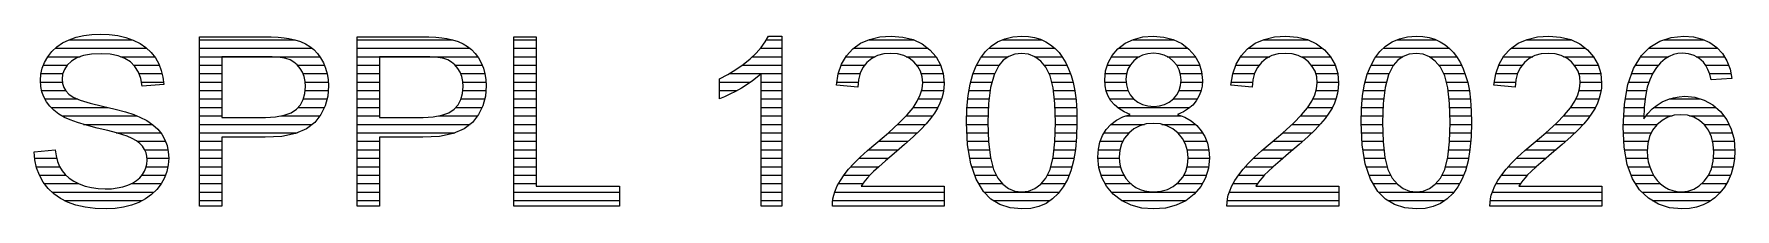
# Model space of a CAD drawing. Header units: metres. Extents: x 0.3 to 40.4, y -0.1 to 4.1.
import ezdxf

# ---------------------------------------------------------------- set-up
doc = ezdxf.new("R2010")
doc.units = ezdxf.units.M

msp = doc.modelspace()

# ---------------------------------------------------------------- linework, layer by layer
for p, q in [((1.247, 3.991), (1.426, 4.034)), ((1.426, 4.034), (1.614, 4.06)), ((1.614, 4.06), (1.812, 4.068)), ((1.812, 4.068), (2.028, 4.059)), ((2.028, 4.059), (2.23, 4.032)), ((2.23, 4.032), (2.42, 3.988)), ((0.576, 3.532), (0.672, 3.656)), ((0.672, 3.656), (0.787, 3.764)), ((0.753, 3.732), (2.914, 3.732)), ((0.787, 3.764), (0.923, 3.856)), ((0.923, 3.856), (1.078, 3.932)), ((1.078, 3.932), (1.247, 3.991)), ((1.078, 3.932), (2.577, 3.932)), ((2.42, 3.988), (2.596, 3.925)), ((2.596, 3.925), (2.756, 3.845)), ((2.756, 3.845), (2.897, 3.748)), ((2.897, 3.748), (3.017, 3.634)), ((3.017, 3.634), (3.119, 3.503)), ((4.158, 0), (4.158, 4)), ((4.158, 4), (5.667, 4)), ((4.158, 3.932), (6.417, 3.932)), ((4.158, 3.732), (6.823, 3.732)), ((5.667, 4), (5.855, 3.998)), ((5.855, 3.998), (6.018, 3.99)), ((6.018, 3.99), (6.159, 3.979)), ((6.159, 3.979), (6.276, 3.962)), ((6.276, 3.962), (6.417, 3.932)), ((6.417, 3.932), (6.546, 3.891)), ((6.546, 3.891), (6.664, 3.838)), ((6.664, 3.838), (6.769, 3.775)), ((6.769, 3.775), (6.864, 3.699)), ((6.864, 3.699), (6.949, 3.609)), ((7.885, 0), (7.885, 4)), ((7.885, 4), (9.394, 4)), ((7.885, 3.932), (10.144, 3.932)), ((7.885, 3.732), (10.55, 3.732)), ((9.394, 4), (9.582, 3.998)), ((9.582, 3.998), (9.746, 3.99)), ((9.746, 3.99), (9.886, 3.979)), ((9.886, 3.979), (10.003, 3.962)), ((10.003, 3.962), (10.144, 3.932)), ((10.144, 3.932), (10.274, 3.891)), ((10.274, 3.891), (10.391, 3.838)), ((10.391, 3.838), (10.497, 3.775)), ((10.497, 3.775), (10.591, 3.699)), ((10.591, 3.699), (10.676, 3.609)), ((11.591, 0), (11.591, 4)), ((11.591, 4), (12.12, 4)), ((11.591, 3.932), (12.12, 3.932)), ((11.591, 3.732), (12.12, 3.732)), ((12.12, 4), (12.12, 0.472)), ((17.171, 3.482), (17.313, 3.618)), ((17.313, 3.618), (17.434, 3.753)), ((17.415, 3.732), (17.924, 3.732)), ((17.434, 3.753), (17.532, 3.886)), ((17.532, 3.886), (17.607, 4.016)), ((17.558, 3.932), (17.924, 3.932)), ((17.607, 4.016), (17.924, 4.016)), ((17.924, 4.016), (17.924, 0)), ((19.45, 3.556), (19.602, 3.72)), ((19.602, 3.72), (19.785, 3.85)), ((19.618, 3.732), (21.376, 3.732)), ((19.785, 3.85), (19.998, 3.942)), ((19.974, 3.932), (21.036, 3.932)), ((19.998, 3.942), (20.24, 3.998)), ((20.24, 3.998), (20.51, 4.016)), ((20.51, 4.016), (20.783, 3.996)), ((20.783, 3.996), (21.026, 3.937)), ((21.026, 3.937), (21.239, 3.837)), ((21.239, 3.837), (21.422, 3.697)), ((21.422, 3.697), (21.568, 3.528)), ((22.617, 3.498), (22.734, 3.652)), ((22.734, 3.652), (22.869, 3.782)), ((22.817, 3.732), (24.376, 3.732)), ((22.869, 3.782), (23.022, 3.884)), ((23.022, 3.884), (23.194, 3.958)), ((23.133, 3.932), (24.058, 3.932)), ((23.194, 3.958), (23.384, 4.002)), ((23.384, 4.002), (23.593, 4.016)), ((23.593, 4.016), (23.749, 4.008)), ((23.749, 4.008), (23.896, 3.984)), ((23.896, 3.984), (24.032, 3.943)), ((24.032, 3.943), (24.158, 3.887)), ((24.158, 3.887), (24.274, 3.815)), ((24.274, 3.815), (24.38, 3.729)), ((24.38, 3.729), (24.475, 3.628)), ((24.475, 3.628), (24.559, 3.513)), ((25.729, 3.562), (25.866, 3.719)), ((25.866, 3.719), (26.036, 3.849)), ((25.883, 3.732), (27.519, 3.732)), ((26.036, 3.849), (26.232, 3.942)), ((26.21, 3.932), (27.192, 3.932)), ((26.232, 3.942), (26.454, 3.998)), ((26.454, 3.998), (26.701, 4.016)), ((26.701, 4.016), (26.95, 3.997)), ((26.95, 3.997), (27.174, 3.94)), ((27.174, 3.94), (27.372, 3.845)), ((27.372, 3.845), (27.544, 3.712)), ((27.544, 3.712), (27.684, 3.552)), ((28.774, 3.556), (28.925, 3.72)), ((28.925, 3.72), (29.109, 3.85)), ((28.941, 3.732), (30.7, 3.732)), ((29.109, 3.85), (29.321, 3.942)), ((29.297, 3.932), (30.359, 3.932)), ((29.321, 3.942), (29.563, 3.998)), ((29.563, 3.998), (29.834, 4.016)), ((29.834, 4.016), (30.106, 3.996)), ((30.106, 3.996), (30.349, 3.937)), ((30.349, 3.937), (30.562, 3.837)), ((30.562, 3.837), (30.745, 3.697)), ((30.745, 3.697), (30.892, 3.528)), ((31.94, 3.498), (32.057, 3.652)), ((32.057, 3.652), (32.192, 3.782)), ((32.14, 3.732), (33.699, 3.732)), ((32.192, 3.782), (32.346, 3.884)), ((32.346, 3.884), (32.517, 3.958)), ((32.457, 3.932), (33.381, 3.932)), ((32.517, 3.958), (32.708, 4.002)), ((32.708, 4.002), (32.917, 4.016)), ((32.917, 4.016), (33.073, 4.008)), ((33.073, 4.008), (33.219, 3.984)), ((33.219, 3.984), (33.355, 3.943)), ((33.355, 3.943), (33.482, 3.887)), ((33.482, 3.887), (33.598, 3.815)), ((33.598, 3.815), (33.703, 3.729)), ((33.703, 3.729), (33.798, 3.628)), ((33.798, 3.628), (33.883, 3.513)), ((34.989, 3.556), (35.141, 3.72)), ((35.141, 3.72), (35.324, 3.85)), ((35.157, 3.732), (36.915, 3.732)), ((35.324, 3.85), (35.537, 3.942)), ((35.513, 3.932), (36.575, 3.932)), ((35.537, 3.942), (35.778, 3.998)), ((35.778, 3.998), (36.049, 4.016)), ((36.049, 4.016), (36.322, 3.996)), ((36.322, 3.996), (36.565, 3.937)), ((36.565, 3.937), (36.778, 3.837)), ((36.778, 3.837), (36.96, 3.697)), ((36.96, 3.697), (37.107, 3.528)), ((38.235, 3.558), (38.438, 3.759)), ((38.411, 3.732), (40.034, 3.732)), ((38.438, 3.759), (38.673, 3.902)), ((38.673, 3.902), (38.941, 3.988)), ((38.767, 3.932), (39.712, 3.932)), ((38.941, 3.988), (39.241, 4.016)), ((39.241, 4.016), (39.467, 4)), ((39.467, 4), (39.671, 3.95)), ((39.671, 3.95), (39.854, 3.867)), ((39.854, 3.867), (40.015, 3.752)), ((40.015, 3.752), (40.151, 3.607)), ((0.415, 3.115), (0.447, 3.259)), ((0.447, 3.259), (0.501, 3.398)), ((0.475, 3.332), (1.037, 3.332)), ((0.501, 3.398), (0.576, 3.532)), ((0.576, 3.532), (1.344, 3.532)), ((0.969, 3.232), (0.928, 3.121)), ((1.038, 3.333), (0.969, 3.232)), ((1.134, 3.426), (1.038, 3.333)), ((1.26, 3.503), (1.134, 3.426)), ((1.418, 3.558), (1.26, 3.503)), ((1.61, 3.591), (1.418, 3.558)), ((1.834, 3.602), (1.61, 3.591)), ((2.05, 3.59), (1.834, 3.602)), ((2.238, 3.553), (2.05, 3.59)), ((2.399, 3.493), (2.238, 3.553)), ((2.295, 3.532), (3.097, 3.532)), ((2.531, 3.408), (2.399, 3.493)), ((2.637, 3.299), (2.531, 3.408)), ((2.605, 3.332), (3.21, 3.332)), ((2.718, 3.168), (2.637, 3.299)), ((3.119, 3.503), (3.2, 3.36)), ((3.2, 3.36), (3.259, 3.207)), ((4.158, 3.532), (7.006, 3.532)), ((4.158, 3.332), (4.688, 3.332)), ((5.711, 3.528), (4.688, 3.528)), ((4.688, 3.528), (4.688, 2.098)), ((5.877, 3.526), (5.711, 3.528)), ((6.014, 3.519), (5.877, 3.526)), ((6.124, 3.508), (6.014, 3.519)), ((6.205, 3.492), (6.124, 3.508)), ((6.303, 3.456), (6.205, 3.492)), ((6.392, 3.405), (6.303, 3.456)), ((6.47, 3.338), (6.392, 3.405)), ((6.539, 3.256), (6.47, 3.338)), ((6.476, 3.332), (7.114, 3.332)), ((6.594, 3.163), (6.539, 3.256)), ((6.949, 3.609), (7.024, 3.506)), ((7.024, 3.506), (7.09, 3.389)), ((7.09, 3.389), (7.143, 3.262)), ((7.143, 3.262), (7.181, 3.128)), ((7.885, 3.532), (10.733, 3.532)), ((7.885, 3.332), (8.415, 3.332)), ((9.438, 3.528), (8.415, 3.528)), ((8.415, 3.528), (8.415, 2.098)), ((9.604, 3.526), (9.438, 3.528)), ((9.741, 3.519), (9.604, 3.526)), ((9.851, 3.508), (9.741, 3.519)), ((9.932, 3.492), (9.851, 3.508)), ((10.03, 3.456), (9.932, 3.492)), ((10.119, 3.405), (10.03, 3.456)), ((10.198, 3.338), (10.119, 3.405)), ((10.266, 3.256), (10.198, 3.338)), ((10.203, 3.332), (10.841, 3.332)), ((10.322, 3.163), (10.266, 3.256)), ((10.676, 3.609), (10.752, 3.506)), ((10.752, 3.506), (10.817, 3.389)), ((10.817, 3.389), (10.87, 3.262)), ((10.87, 3.262), (10.908, 3.128)), ((11.591, 3.532), (12.12, 3.532)), ((11.591, 3.332), (12.12, 3.332)), ((16.65, 3.114), (16.836, 3.226)), ((16.836, 3.226), (17.01, 3.349)), ((16.986, 3.332), (17.924, 3.332)), ((17.01, 3.349), (17.171, 3.482)), ((17.223, 3.532), (17.924, 3.532)), ((19.255, 3.125), (19.335, 3.357)), ((19.326, 3.332), (19.88, 3.332)), ((19.335, 3.357), (19.45, 3.556)), ((19.437, 3.532), (20.13, 3.532)), ((19.839, 3.28), (19.771, 3.143)), ((19.932, 3.397), (19.839, 3.28)), ((20.047, 3.49), (19.932, 3.397)), ((20.18, 3.557), (20.047, 3.49)), ((20.331, 3.597), (20.18, 3.557)), ((20.499, 3.61), (20.331, 3.597)), ((20.659, 3.597), (20.499, 3.61)), ((20.803, 3.56), (20.659, 3.597)), ((20.931, 3.497), (20.803, 3.56)), ((20.86, 3.532), (21.565, 3.532)), ((21.044, 3.409), (20.931, 3.497)), ((21.135, 3.303), (21.044, 3.409)), ((21.11, 3.332), (21.676, 3.332)), ((21.2, 3.186), (21.135, 3.303)), ((21.568, 3.528), (21.673, 3.34)), ((21.673, 3.34), (21.736, 3.132)), ((22.435, 3.115), (22.517, 3.318)), ((22.517, 3.318), (22.617, 3.498)), ((22.524, 3.332), (23.055, 3.332)), ((22.643, 3.532), (23.275, 3.532)), ((23.048, 3.323), (22.937, 3.102)), ((23.157, 3.449), (23.048, 3.323)), ((23.284, 3.538), (23.157, 3.449)), ((23.427, 3.592), (23.284, 3.538)), ((23.588, 3.61), (23.427, 3.592)), ((23.753, 3.59), (23.588, 3.61)), ((23.903, 3.529), (23.753, 3.59)), ((23.896, 3.532), (24.546, 3.532)), ((24.04, 3.427), (23.903, 3.529)), ((24.162, 3.285), (24.04, 3.427)), ((24.122, 3.332), (24.659, 3.332)), ((24.263, 3.081), (24.162, 3.285)), ((24.559, 3.513), (24.634, 3.384)), ((24.634, 3.384), (24.701, 3.242)), ((24.701, 3.242), (24.758, 3.087)), ((25.572, 3.195), (25.631, 3.387)), ((25.614, 3.332), (26.155, 3.332)), ((25.631, 3.387), (25.729, 3.562)), ((25.712, 3.532), (26.379, 3.532)), ((26.101, 3.235), (26.066, 3.122)), ((26.159, 3.338), (26.101, 3.235)), ((26.24, 3.432), (26.159, 3.338)), ((26.339, 3.511), (26.24, 3.432)), ((26.45, 3.568), (26.339, 3.511)), ((26.572, 3.601), (26.45, 3.568)), ((26.707, 3.613), (26.572, 3.601)), ((26.84, 3.601), (26.707, 3.613)), ((26.962, 3.567), (26.84, 3.601)), ((27.073, 3.509), (26.962, 3.567)), ((27.029, 3.532), (27.695, 3.532)), ((27.172, 3.428), (27.073, 3.509)), ((27.254, 3.331), (27.172, 3.428)), ((27.253, 3.332), (27.797, 3.332)), ((27.312, 3.223), (27.254, 3.331)), ((27.347, 3.104), (27.312, 3.223)), ((27.684, 3.552), (27.784, 3.375)), ((27.784, 3.375), (27.844, 3.181)), ((28.579, 3.125), (28.658, 3.357)), ((28.65, 3.332), (29.203, 3.332)), ((28.658, 3.357), (28.774, 3.556)), ((28.76, 3.532), (29.454, 3.532)), ((29.162, 3.28), (29.095, 3.143)), ((29.255, 3.397), (29.162, 3.28)), ((29.37, 3.49), (29.255, 3.397)), ((29.503, 3.557), (29.37, 3.49)), ((29.654, 3.597), (29.503, 3.557)), ((29.823, 3.61), (29.654, 3.597)), ((29.983, 3.597), (29.823, 3.61)), ((30.127, 3.56), (29.983, 3.597)), ((30.255, 3.497), (30.127, 3.56)), ((30.184, 3.532), (30.888, 3.532)), ((30.367, 3.409), (30.255, 3.497)), ((30.458, 3.303), (30.367, 3.409)), ((30.434, 3.332), (30.999, 3.332)), ((30.524, 3.186), (30.458, 3.303)), ((30.892, 3.528), (30.997, 3.34)), ((30.997, 3.34), (31.06, 3.132)), ((31.759, 3.115), (31.84, 3.318)), ((31.84, 3.318), (31.94, 3.498)), ((31.848, 3.332), (32.378, 3.332)), ((31.966, 3.532), (32.598, 3.532)), ((32.371, 3.323), (32.26, 3.102)), ((32.481, 3.449), (32.371, 3.323)), ((32.607, 3.538), (32.481, 3.449)), ((32.751, 3.592), (32.607, 3.538)), ((32.911, 3.61), (32.751, 3.592)), ((33.076, 3.59), (32.911, 3.61)), ((33.227, 3.529), (33.076, 3.59)), ((33.219, 3.532), (33.869, 3.532)), ((33.363, 3.427), (33.227, 3.529)), ((33.486, 3.285), (33.363, 3.427)), ((33.445, 3.332), (33.982, 3.332)), ((33.587, 3.081), (33.486, 3.285)), ((33.883, 3.513), (33.958, 3.384)), ((33.958, 3.384), (34.024, 3.242)), ((34.024, 3.242), (34.082, 3.087)), ((34.794, 3.125), (34.874, 3.357)), ((34.865, 3.332), (35.419, 3.332)), ((34.874, 3.357), (34.989, 3.556)), ((34.975, 3.532), (35.669, 3.532)), ((35.377, 3.28), (35.31, 3.143)), ((35.471, 3.397), (35.377, 3.28)), ((35.586, 3.49), (35.471, 3.397)), ((35.719, 3.557), (35.586, 3.49)), ((35.87, 3.597), (35.719, 3.557)), ((36.038, 3.61), (35.87, 3.597)), ((36.198, 3.597), (36.038, 3.61)), ((36.342, 3.56), (36.198, 3.597)), ((36.47, 3.497), (36.342, 3.56)), ((36.399, 3.532), (37.104, 3.532)), ((36.583, 3.409), (36.47, 3.497)), ((36.674, 3.303), (36.583, 3.409)), ((36.649, 3.332), (37.215, 3.332)), ((36.739, 3.186), (36.674, 3.303)), ((37.107, 3.528), (37.212, 3.34)), ((37.212, 3.34), (37.275, 3.132)), ((37.913, 2.873), (38.047, 3.255)), ((38.047, 3.255), (38.235, 3.558)), ((38.095, 3.332), (38.642, 3.332)), ((38.218, 3.532), (38.88, 3.532)), ((38.592, 3.274), (38.507, 3.14)), ((38.69, 3.387), (38.592, 3.274)), ((38.799, 3.482), (38.69, 3.387)), ((38.892, 3.539), (38.799, 3.482)), ((38.991, 3.58), (38.892, 3.539)), ((39.098, 3.604), (38.991, 3.58)), ((39.211, 3.613), (39.098, 3.604)), ((39.352, 3.599), (39.211, 3.613)), ((39.48, 3.56), (39.352, 3.599)), ((39.597, 3.494), (39.48, 3.56)), ((39.531, 3.532), (40.197, 3.532)), ((39.703, 3.402), (39.597, 3.494)), ((39.759, 3.327), (39.703, 3.402)), ((39.756, 3.332), (40.297, 3.332)), ((39.809, 3.232), (39.759, 3.327)), ((39.852, 3.117), (39.809, 3.232)), ((40.151, 3.607), (40.256, 3.437)), ((40.256, 3.437), (40.331, 3.241)), ((40.331, 3.241), (40.377, 3.02)), ((0.404, 2.966), (0.415, 3.115)), ((0.413, 2.831), (0.404, 2.966)), ((0.406, 2.932), (0.921, 2.932)), ((0.439, 2.704), (0.413, 2.831)), ((0.418, 3.132), (0.932, 3.132)), ((0.928, 3.121), (0.914, 3.001)), ((0.914, 3.001), (0.924, 2.898)), ((0.924, 2.898), (0.953, 2.805)), ((2.775, 3.013), (2.718, 3.168)), ((2.731, 3.132), (3.277, 3.132)), ((2.808, 2.835), (2.775, 3.013)), ((2.79, 2.932), (3.309, 2.932)), ((3.315, 2.873), (2.808, 2.835)), ((3.259, 3.207), (3.298, 3.045)), ((3.298, 3.045), (3.315, 2.873)), ((4.158, 3.132), (4.688, 3.132)), ((4.158, 2.932), (4.688, 2.932)), ((6.634, 3.06), (6.594, 3.163)), ((6.606, 3.132), (7.18, 3.132)), ((6.658, 2.948), (6.634, 3.06)), ((6.652, 2.663), (6.666, 2.827)), ((6.666, 2.827), (6.658, 2.948)), ((6.659, 2.932), (7.207, 2.932)), ((7.181, 3.128), (7.204, 2.989)), ((7.211, 2.843), (7.191, 2.598)), ((7.204, 2.989), (7.211, 2.843)), ((7.885, 3.132), (8.415, 3.132)), ((7.885, 2.932), (8.415, 2.932)), ((10.361, 3.06), (10.322, 3.163)), ((10.333, 3.132), (10.907, 3.132)), ((10.385, 2.948), (10.361, 3.06)), ((10.379, 2.663), (10.393, 2.827)), ((10.393, 2.827), (10.385, 2.948)), ((10.386, 2.932), (10.934, 2.932)), ((10.908, 3.128), (10.931, 2.989)), ((10.939, 2.843), (10.918, 2.598)), ((10.931, 2.989), (10.939, 2.843)), ((11.591, 3.132), (12.12, 3.132)), ((11.591, 2.932), (12.12, 2.932)), ((16.45, 3.012), (16.65, 3.114)), ((16.45, 2.538), (16.45, 3.012)), ((16.45, 2.932), (17.186, 2.932)), ((16.679, 3.132), (17.924, 3.132)), ((17.104, 2.876), (16.967, 2.791)), ((17.227, 2.96), (17.104, 2.876)), ((17.337, 3.045), (17.227, 2.96)), ((17.432, 3.13), (17.337, 3.045)), ((17.432, 0), (17.432, 3.13)), ((17.432, 2.932), (17.924, 2.932)), ((19.211, 2.859), (19.255, 3.125)), ((19.716, 2.808), (19.211, 2.859)), ((19.223, 2.932), (19.726, 2.932)), ((19.258, 3.132), (19.769, 3.132)), ((19.731, 2.986), (19.716, 2.808)), ((19.771, 3.143), (19.731, 2.986)), ((21.239, 3.057), (21.2, 3.186)), ((21.217, 3.132), (21.736, 3.132)), ((21.238, 2.775), (21.252, 2.917)), ((21.252, 2.917), (21.239, 3.057)), ((21.251, 2.932), (21.755, 2.932)), ((21.736, 3.132), (21.757, 2.906)), ((21.757, 2.906), (21.751, 2.786)), ((22.326, 2.613), (22.371, 2.881)), ((22.371, 2.881), (22.435, 3.115)), ((22.385, 2.932), (22.892, 2.932)), ((22.442, 3.132), (22.952, 3.132)), ((22.937, 3.102), (22.857, 2.803)), ((24.238, 3.132), (24.742, 3.132)), ((24.335, 2.795), (24.263, 3.081)), ((24.301, 2.932), (24.804, 2.932)), ((24.758, 3.087), (24.808, 2.918)), ((24.808, 2.918), (24.847, 2.728)), ((25.553, 2.985), (25.572, 3.195)), ((25.562, 2.845), (25.553, 2.985)), ((25.556, 2.932), (26.06, 2.932)), ((25.589, 2.716), (25.562, 2.845)), ((25.566, 3.132), (26.069, 3.132)), ((26.066, 3.122), (26.055, 3.001)), ((26.055, 3.001), (26.066, 2.866)), ((26.066, 2.866), (26.1, 2.744)), ((27.313, 2.735), (27.347, 2.85)), ((27.339, 3.132), (27.848, 3.132)), ((27.359, 2.974), (27.347, 3.104)), ((27.347, 2.85), (27.359, 2.974)), ((27.355, 2.932), (27.861, 2.932)), ((27.854, 2.837), (27.827, 2.711)), ((27.844, 3.181), (27.864, 2.971)), ((27.864, 2.971), (27.854, 2.837)), ((28.535, 2.859), (28.579, 3.125)), ((29.04, 2.808), (28.535, 2.859)), ((28.547, 2.932), (29.05, 2.932)), ((28.581, 3.132), (29.092, 3.132)), ((29.054, 2.986), (29.04, 2.808)), ((29.095, 3.143), (29.054, 2.986)), ((30.563, 3.057), (30.524, 3.186)), ((30.54, 3.132), (31.06, 3.132)), ((30.561, 2.775), (30.576, 2.917)), ((30.576, 2.917), (30.563, 3.057)), ((30.574, 2.932), (31.078, 2.932)), ((31.06, 3.132), (31.08, 2.906)), ((31.08, 2.906), (31.074, 2.786)), ((31.649, 2.613), (31.695, 2.881)), ((31.695, 2.881), (31.759, 3.115)), ((31.709, 2.932), (32.215, 2.932)), ((31.765, 3.132), (32.275, 3.132)), ((32.26, 3.102), (32.181, 2.803)), ((33.562, 3.132), (34.065, 3.132)), ((33.659, 2.795), (33.587, 3.081)), ((33.624, 2.932), (34.127, 2.932)), ((34.082, 3.087), (34.131, 2.918)), ((34.131, 2.918), (34.17, 2.728)), ((34.75, 2.859), (34.794, 3.125)), ((35.255, 2.808), (34.75, 2.859)), ((34.762, 2.932), (35.265, 2.932)), ((34.796, 3.132), (35.307, 3.132)), ((35.27, 2.986), (35.255, 2.808)), ((35.31, 3.143), (35.27, 2.986)), ((36.778, 3.057), (36.739, 3.186)), ((36.756, 3.132), (37.275, 3.132)), ((36.777, 2.775), (36.791, 2.917)), ((36.791, 2.917), (36.778, 3.057)), ((36.79, 2.932), (37.294, 2.932)), ((37.275, 3.132), (37.296, 2.906)), ((37.296, 2.906), (37.29, 2.786)), ((37.833, 2.412), (37.913, 2.873)), ((37.934, 2.932), (38.416, 2.932)), ((38.004, 3.132), (38.503, 3.132)), ((38.434, 2.988), (38.375, 2.808)), ((38.507, 3.14), (38.434, 2.988)), ((39.846, 3.132), (40.354, 3.132)), ((39.888, 2.982), (39.852, 3.117)), ((40.377, 3.02), (39.888, 2.982)), ((0.433, 2.732), (0.995, 2.732)), ((0.483, 2.582), (0.439, 2.704)), ((0.544, 2.468), (0.483, 2.582)), ((0.51, 2.532), (1.284, 2.532)), ((0.624, 2.361), (0.544, 2.468)), ((0.953, 2.805), (1.002, 2.721)), ((1.002, 2.721), (1.07, 2.647)), ((1.07, 2.647), (1.177, 2.577)), ((1.177, 2.577), (1.345, 2.506)), ((1.345, 2.506), (1.576, 2.434)), ((1.576, 2.434), (1.868, 2.362)), ((4.158, 2.732), (4.688, 2.732)), ((4.158, 2.532), (4.688, 2.532)), ((6.545, 2.394), (6.612, 2.519)), ((6.612, 2.519), (6.652, 2.663)), ((6.615, 2.532), (7.173, 2.532)), ((6.658, 2.732), (7.202, 2.732)), ((7.191, 2.598), (7.13, 2.372)), ((7.885, 2.732), (8.415, 2.732)), ((7.885, 2.532), (8.415, 2.532)), ((10.272, 2.394), (10.339, 2.519)), ((10.339, 2.519), (10.379, 2.663)), ((10.343, 2.532), (10.901, 2.532)), ((10.385, 2.732), (10.929, 2.732)), ((10.918, 2.598), (10.857, 2.372)), ((11.591, 2.732), (12.12, 2.732)), ((11.591, 2.532), (12.12, 2.532)), ((16.45, 2.732), (16.862, 2.732)), ((16.568, 2.585), (16.45, 2.538)), ((16.694, 2.643), (16.568, 2.585)), ((16.827, 2.712), (16.694, 2.643)), ((16.967, 2.791), (16.827, 2.712)), ((17.432, 2.732), (17.924, 2.732)), ((17.432, 2.532), (17.924, 2.532)), ((21.023, 2.326), (21.123, 2.48)), ((21.123, 2.48), (21.195, 2.63)), ((21.148, 2.532), (21.695, 2.532)), ((21.195, 2.63), (21.238, 2.775)), ((21.225, 2.732), (21.743, 2.732)), ((21.659, 2.434), (21.602, 2.316)), ((21.702, 2.55), (21.659, 2.434)), ((21.733, 2.668), (21.702, 2.55)), ((21.751, 2.786), (21.733, 2.668)), ((22.298, 2.31), (22.326, 2.613)), ((22.318, 2.532), (22.823, 2.532)), ((22.346, 2.732), (22.848, 2.732)), ((22.81, 2.427), (22.794, 1.973)), ((22.857, 2.803), (22.81, 2.427)), ((24.378, 2.425), (24.335, 2.795)), ((24.343, 2.732), (24.846, 2.732)), ((24.366, 2.532), (24.872, 2.532)), ((24.393, 1.973), (24.378, 2.425)), ((24.847, 2.728), (24.875, 2.506)), ((24.875, 2.506), (24.892, 2.255)), ((25.586, 2.732), (26.106, 2.732)), ((25.635, 2.597), (25.589, 2.716)), ((25.7, 2.488), (25.635, 2.597)), ((25.674, 2.532), (26.245, 2.532)), ((25.783, 2.391), (25.7, 2.488)), ((26.1, 2.744), (26.157, 2.634)), ((26.157, 2.634), (26.237, 2.538)), ((26.237, 2.538), (26.336, 2.459)), ((26.336, 2.459), (26.447, 2.402)), ((26.97, 2.402), (27.08, 2.458)), ((27.08, 2.458), (27.177, 2.536)), ((27.172, 2.532), (27.744, 2.532)), ((27.177, 2.536), (27.257, 2.631)), ((27.257, 2.631), (27.313, 2.735)), ((27.312, 2.732), (27.832, 2.732)), ((27.718, 2.487), (27.635, 2.39)), ((27.781, 2.595), (27.718, 2.487)), ((27.827, 2.711), (27.781, 2.595)), ((30.347, 2.326), (30.447, 2.48)), ((30.447, 2.48), (30.518, 2.63)), ((30.471, 2.532), (31.018, 2.532)), ((30.518, 2.63), (30.561, 2.775)), ((30.548, 2.732), (31.066, 2.732)), ((30.982, 2.434), (30.925, 2.316)), ((31.025, 2.55), (30.982, 2.434)), ((31.056, 2.668), (31.025, 2.55)), ((31.074, 2.786), (31.056, 2.668)), ((31.622, 2.31), (31.649, 2.613)), ((31.642, 2.532), (32.146, 2.532)), ((31.669, 2.732), (32.172, 2.732)), ((32.133, 2.427), (32.117, 1.973)), ((32.181, 2.803), (32.133, 2.427)), ((33.702, 2.425), (33.659, 2.795)), ((33.666, 2.732), (34.169, 2.732)), ((33.689, 2.532), (34.195, 2.532)), ((33.716, 1.973), (33.702, 2.425)), ((34.17, 2.728), (34.198, 2.506)), ((34.198, 2.506), (34.215, 2.255)), ((36.562, 2.326), (36.662, 2.48)), ((36.662, 2.48), (36.734, 2.63)), ((36.687, 2.532), (37.234, 2.532)), ((36.734, 2.63), (36.777, 2.775)), ((36.764, 2.732), (37.281, 2.732)), ((37.198, 2.434), (37.141, 2.316)), ((37.241, 2.55), (37.198, 2.434)), ((37.271, 2.668), (37.241, 2.55)), ((37.29, 2.786), (37.271, 2.668)), ((37.806, 1.872), (37.833, 2.412)), ((37.854, 2.532), (38.325, 2.532)), ((37.889, 2.732), (38.36, 2.732)), ((38.332, 2.594), (38.305, 2.346)), ((38.375, 2.808), (38.332, 2.594)), ((38.605, 2.39), (38.729, 2.464)), ((38.729, 2.464), (38.858, 2.521)), ((38.858, 2.521), (38.991, 2.562)), ((38.893, 2.532), (39.633, 2.532)), ((38.991, 2.562), (39.127, 2.587)), ((39.127, 2.587), (39.266, 2.595)), ((39.266, 2.595), (39.502, 2.572)), ((39.502, 2.572), (39.721, 2.504)), ((39.721, 2.504), (39.921, 2.391)), ((0.721, 2.264), (0.624, 2.361)), ((0.653, 2.332), (1.993, 2.332)), ((0.837, 2.175), (0.721, 2.264)), ((0.971, 2.095), (0.837, 2.175)), ((0.91, 2.132), (2.688, 2.132)), ((1.102, 2.036), (0.971, 2.095)), ((1.275, 1.974), (1.102, 2.036)), ((1.868, 2.362), (2.165, 2.291)), ((2.165, 2.291), (2.412, 2.225)), ((2.412, 2.225), (2.608, 2.163)), ((2.608, 2.163), (2.753, 2.106)), ((2.753, 2.106), (2.916, 2.021)), ((2.916, 2.021), (3.057, 1.924)), ((4.158, 2.332), (4.688, 2.332)), ((4.158, 2.132), (4.688, 2.132)), ((4.688, 2.098), (5.722, 2.098)), ((5.722, 2.098), (5.96, 2.11)), ((5.96, 2.11), (6.16, 2.146)), ((6.081, 2.132), (7.003, 2.132)), ((6.16, 2.146), (6.324, 2.206)), ((6.324, 2.206), (6.45, 2.289)), ((6.45, 2.289), (6.545, 2.394)), ((6.488, 2.332), (7.11, 2.332)), ((7.029, 2.166), (6.887, 1.98)), ((7.13, 2.372), (7.029, 2.166)), ((7.885, 2.332), (8.415, 2.332)), ((7.885, 2.132), (8.415, 2.132)), ((8.415, 2.098), (9.449, 2.098)), ((9.449, 2.098), (9.687, 2.11)), ((9.687, 2.11), (9.887, 2.146)), ((9.808, 2.132), (10.73, 2.132)), ((9.887, 2.146), (10.051, 2.206)), ((10.051, 2.206), (10.177, 2.289)), ((10.177, 2.289), (10.272, 2.394)), ((10.216, 2.332), (10.838, 2.332)), ((10.756, 2.166), (10.614, 1.98)), ((10.857, 2.372), (10.756, 2.166)), ((11.591, 2.332), (12.12, 2.332)), ((11.591, 2.132), (12.12, 2.132)), ((17.432, 2.332), (17.924, 2.332)), ((17.432, 2.132), (17.924, 2.132)), ((20.688, 1.958), (20.882, 2.156)), ((20.858, 2.132), (21.482, 2.132)), ((20.882, 2.156), (21.023, 2.326)), ((21.027, 2.332), (21.609, 2.332)), ((21.439, 2.072), (21.333, 1.945)), ((21.528, 2.196), (21.439, 2.072)), ((21.602, 2.316), (21.528, 2.196)), ((22.289, 1.973), (22.298, 2.31)), ((22.294, 2.132), (22.8, 2.132)), ((22.3, 2.332), (22.807, 2.332)), ((24.381, 2.332), (24.887, 2.332)), ((24.388, 2.132), (24.895, 2.132)), ((24.892, 2.255), (24.898, 1.973)), ((25.699, 1.932), (25.829, 2.032)), ((25.887, 2.305), (25.783, 2.391)), ((25.829, 2.032), (25.98, 2.111)), ((25.854, 2.332), (27.566, 2.332)), ((26.01, 2.231), (25.887, 2.305)), ((25.98, 2.111), (26.153, 2.169)), ((26.153, 2.169), (26.01, 2.231)), ((26.042, 2.132), (27.368, 2.132)), ((26.447, 2.402), (26.573, 2.369)), ((26.573, 2.369), (26.712, 2.357)), ((26.712, 2.357), (26.848, 2.369)), ((26.848, 2.369), (26.97, 2.402)), ((27.413, 2.231), (27.274, 2.169)), ((27.274, 2.169), (27.447, 2.1)), ((27.534, 2.305), (27.413, 2.231)), ((27.447, 2.1), (27.599, 2.012)), ((27.635, 2.39), (27.534, 2.305)), ((27.599, 2.012), (27.728, 1.906)), ((30.012, 1.958), (30.205, 2.156)), ((30.182, 2.132), (30.805, 2.132)), ((30.205, 2.156), (30.347, 2.326)), ((30.35, 2.332), (30.933, 2.332)), ((30.762, 2.072), (30.656, 1.945)), ((30.852, 2.196), (30.762, 2.072)), ((30.925, 2.316), (30.852, 2.196)), ((31.613, 1.973), (31.622, 2.31)), ((31.617, 2.132), (32.123, 2.132)), ((31.624, 2.332), (32.13, 2.332)), ((33.705, 2.332), (34.21, 2.332)), ((33.711, 2.132), (34.218, 2.132)), ((34.215, 2.255), (34.221, 1.973)), ((36.227, 1.958), (36.421, 2.156)), ((36.397, 2.132), (37.021, 2.132)), ((36.421, 2.156), (36.562, 2.326)), ((36.566, 2.332), (37.148, 2.332)), ((36.978, 2.072), (36.872, 1.945)), ((37.067, 2.196), (36.978, 2.072)), ((37.141, 2.316), (37.067, 2.196)), ((37.819, 2.132), (38.297, 2.132)), ((37.829, 2.332), (38.305, 2.332)), ((38.305, 2.346), (38.295, 2.063)), ((38.295, 2.063), (38.388, 2.189)), ((38.346, 2.132), (38.961, 2.132)), ((38.388, 2.189), (38.492, 2.298)), ((38.492, 2.298), (38.605, 2.39)), ((38.534, 2.332), (39.989, 2.332)), ((38.725, 2.027), (38.603, 1.922)), ((38.86, 2.101), (38.725, 2.027)), ((39.008, 2.146), (38.86, 2.101)), ((39.168, 2.161), (39.008, 2.146)), ((39.328, 2.146), (39.168, 2.161)), ((39.475, 2.101), (39.328, 2.146)), ((39.375, 2.132), (40.181, 2.132)), ((39.607, 2.027), (39.475, 2.101)), ((39.724, 1.922), (39.607, 2.027)), ((39.921, 2.391), (40.102, 2.233)), ((40.102, 2.233), (40.253, 2.039)), ((40.253, 2.039), (40.361, 1.819)), ((1.489, 1.911), (1.275, 1.974)), ((1.419, 1.932), (3.045, 1.932)), ((1.744, 1.846), (1.489, 1.911)), ((1.995, 1.784), (1.744, 1.846)), ((2.197, 1.731), (1.995, 1.784)), ((2.194, 1.732), (3.242, 1.732)), ((2.351, 1.686), (2.197, 1.731)), ((2.456, 1.651), (2.351, 1.686)), ((2.572, 1.6), (2.456, 1.651)), ((3.057, 1.924), (3.174, 1.817)), ((3.174, 1.817), (3.269, 1.698)), ((3.269, 1.698), (3.342, 1.57)), ((4.158, 1.932), (6.827, 1.932)), ((4.158, 1.732), (6.472, 1.732)), ((5.714, 1.626), (4.688, 1.626)), ((4.688, 1.626), (4.688, 0)), ((6.105, 1.648), (5.714, 1.626)), ((6.431, 1.715), (6.105, 1.648)), ((6.692, 1.825), (6.431, 1.715)), ((6.887, 1.98), (6.692, 1.825)), ((7.885, 1.932), (10.554, 1.932)), ((7.885, 1.732), (10.199, 1.732)), ((9.441, 1.626), (8.415, 1.626)), ((8.415, 1.626), (8.415, 0)), ((9.832, 1.648), (9.441, 1.626)), ((10.158, 1.715), (9.832, 1.648)), ((10.419, 1.825), (10.158, 1.715)), ((10.614, 1.98), (10.419, 1.825)), ((11.591, 1.932), (12.12, 1.932)), ((11.591, 1.732), (12.12, 1.732)), ((17.432, 1.932), (17.924, 1.932)), ((17.432, 1.732), (17.924, 1.732)), ((20.142, 1.479), (20.442, 1.732)), ((20.441, 1.732), (21.124, 1.732)), ((20.442, 1.732), (20.688, 1.958)), ((20.66, 1.932), (21.32, 1.932)), ((21.03, 1.641), (20.822, 1.453)), ((21.2, 1.805), (21.03, 1.641)), ((21.333, 1.945), (21.2, 1.805)), ((22.314, 1.448), (22.289, 1.973)), ((22.291, 1.932), (22.795, 1.932)), ((22.301, 1.732), (22.802, 1.732)), ((22.794, 1.973), (22.808, 1.521)), ((24.378, 1.523), (24.393, 1.973)), ((24.385, 1.732), (24.891, 1.732)), ((24.392, 1.932), (24.897, 1.932)), ((24.889, 1.638), (24.862, 1.337)), ((24.898, 1.973), (24.889, 1.638)), ((25.441, 1.515), (25.503, 1.671)), ((25.503, 1.671), (25.589, 1.81)), ((25.541, 1.732), (26.13, 1.732)), ((25.589, 1.81), (25.699, 1.932)), ((25.699, 1.932), (26.497, 1.932)), ((26.124, 1.727), (26.024, 1.605)), ((26.245, 1.827), (26.124, 1.727)), ((26.382, 1.899), (26.245, 1.827)), ((26.533, 1.942), (26.382, 1.899)), ((26.698, 1.956), (26.533, 1.942)), ((26.868, 1.942), (26.698, 1.956)), ((27.024, 1.898), (26.868, 1.942)), ((26.904, 1.932), (27.697, 1.932)), ((27.164, 1.826), (27.024, 1.898)), ((27.289, 1.724), (27.164, 1.826)), ((27.28, 1.732), (27.865, 1.732)), ((27.392, 1.601), (27.289, 1.724)), ((27.728, 1.906), (27.835, 1.782)), ((27.835, 1.782), (27.919, 1.642)), ((27.919, 1.642), (27.979, 1.488)), ((29.465, 1.479), (29.765, 1.732)), ((29.764, 1.732), (30.447, 1.732)), ((29.765, 1.732), (30.012, 1.958)), ((29.983, 1.932), (30.643, 1.932)), ((30.353, 1.641), (30.145, 1.453)), ((30.523, 1.805), (30.353, 1.641)), ((30.656, 1.945), (30.523, 1.805)), ((31.637, 1.448), (31.613, 1.973)), ((31.614, 1.932), (32.119, 1.932)), ((31.624, 1.732), (32.125, 1.732)), ((32.117, 1.973), (32.132, 1.521)), ((33.702, 1.523), (33.716, 1.973)), ((33.709, 1.732), (34.215, 1.732)), ((33.715, 1.932), (34.22, 1.932)), ((34.212, 1.638), (34.185, 1.337)), ((34.221, 1.973), (34.212, 1.638)), ((35.681, 1.479), (35.98, 1.732)), ((35.98, 1.732), (36.227, 1.958)), ((35.98, 1.732), (36.663, 1.732)), ((36.198, 1.932), (36.859, 1.932)), ((36.569, 1.641), (36.36, 1.453)), ((36.739, 1.805), (36.569, 1.641)), ((36.872, 1.945), (36.739, 1.805)), ((37.83, 1.39), (37.806, 1.872)), ((37.809, 1.932), (38.614, 1.932)), ((37.813, 1.732), (38.471, 1.732)), ((38.429, 1.646), (38.386, 1.48)), ((38.502, 1.794), (38.429, 1.646)), ((38.603, 1.922), (38.502, 1.794)), ((39.714, 1.932), (40.306, 1.932)), ((39.821, 1.792), (39.724, 1.922)), ((39.89, 1.639), (39.821, 1.792)), ((39.848, 1.732), (40.384, 1.732)), ((39.932, 1.465), (39.89, 1.639)), ((40.361, 1.819), (40.426, 1.572)), ((0.251, 1.285), (0.75, 1.329)), ((0.269, 1.09), (0.251, 1.285)), ((0.75, 1.329), (0.774, 1.185)), ((2.671, 1.544), (2.572, 1.6)), ((2.752, 1.482), (2.671, 1.544)), ((2.687, 1.532), (3.356, 1.532)), ((2.816, 1.415), (2.752, 1.482)), ((2.864, 1.341), (2.816, 1.415)), ((2.898, 1.262), (2.864, 1.341)), ((2.868, 1.332), (3.415, 1.332)), ((2.918, 1.177), (2.898, 1.262)), ((3.342, 1.57), (3.394, 1.433)), ((3.394, 1.433), (3.425, 1.286)), ((3.425, 1.286), (3.435, 1.13)), ((4.158, 1.532), (4.688, 1.532)), ((4.158, 1.332), (4.688, 1.332)), ((7.885, 1.532), (8.415, 1.532)), ((7.885, 1.332), (8.415, 1.332)), ((11.591, 1.532), (12.12, 1.532)), ((11.591, 1.332), (12.12, 1.332)), ((17.432, 1.532), (17.924, 1.532)), ((17.432, 1.332), (17.924, 1.332)), ((19.771, 1.156), (19.944, 1.312)), ((19.944, 1.312), (20.142, 1.479)), ((19.968, 1.332), (20.681, 1.332)), ((20.204, 1.532), (20.908, 1.532)), ((20.576, 1.241), (20.374, 1.071)), ((20.822, 1.453), (20.576, 1.241)), ((22.31, 1.532), (22.808, 1.532)), ((22.388, 1.003), (22.314, 1.448)), ((22.333, 1.332), (22.831, 1.332)), ((22.808, 1.521), (22.852, 1.152)), ((24.335, 1.154), (24.378, 1.523)), ((24.356, 1.332), (24.861, 1.332)), ((24.379, 1.532), (24.879, 1.532)), ((24.862, 1.337), (24.816, 1.069)), ((25.392, 1.157), (25.404, 1.344)), ((25.403, 1.332), (25.914, 1.332)), ((25.404, 1.344), (25.441, 1.515)), ((25.448, 1.532), (25.986, 1.532)), ((25.911, 1.319), (25.896, 1.154)), ((25.953, 1.469), (25.911, 1.319)), ((26.024, 1.605), (25.953, 1.469)), ((27.466, 1.462), (27.392, 1.601)), ((27.429, 1.532), (27.962, 1.532)), ((27.51, 1.307), (27.466, 1.462)), ((27.504, 1.332), (28.013, 1.332)), ((27.525, 1.138), (27.51, 1.307)), ((27.979, 1.488), (28.015, 1.322)), ((28.015, 1.322), (28.027, 1.143)), ((29.094, 1.156), (29.267, 1.312)), ((29.267, 1.312), (29.465, 1.479)), ((29.291, 1.332), (30.004, 1.332)), ((29.528, 1.532), (30.232, 1.532)), ((29.899, 1.241), (29.698, 1.071)), ((30.145, 1.453), (29.899, 1.241)), ((31.633, 1.532), (32.131, 1.532)), ((31.711, 1.003), (31.637, 1.448)), ((31.657, 1.332), (32.154, 1.332)), ((32.132, 1.521), (32.175, 1.152)), ((33.659, 1.154), (33.702, 1.523)), ((33.679, 1.332), (34.184, 1.332)), ((33.702, 1.532), (34.202, 1.532)), ((34.185, 1.337), (34.14, 1.069)), ((35.31, 1.156), (35.483, 1.312)), ((35.483, 1.312), (35.681, 1.479)), ((35.506, 1.332), (36.219, 1.332)), ((35.743, 1.532), (36.447, 1.532)), ((36.115, 1.241), (35.913, 1.071)), ((36.36, 1.453), (36.115, 1.241)), ((37.823, 1.532), (38.399, 1.532)), ((37.903, 0.981), (37.83, 1.39)), ((37.841, 1.332), (38.374, 1.332)), ((38.386, 1.48), (38.371, 1.296)), ((38.371, 1.296), (38.378, 1.171)), ((39.916, 1.532), (40.429, 1.532)), ((39.931, 1.064), (39.945, 1.269)), ((39.945, 1.269), (39.932, 1.465)), ((39.941, 1.332), (40.445, 1.332)), ((40.426, 1.572), (40.447, 1.299)), ((40.447, 1.299), (40.437, 1.114)), ((0.265, 1.132), (0.789, 1.132)), ((0.311, 0.905), (0.269, 1.09)), ((0.305, 0.932), (0.861, 0.932)), ((0.379, 0.73), (0.311, 0.905)), ((0.774, 1.185), (0.809, 1.056)), ((0.809, 1.056), (0.856, 0.939)), ((0.856, 0.939), (0.915, 0.836)), ((0.915, 0.836), (0.989, 0.745)), ((2.812, 0.744), (2.861, 0.824)), ((2.861, 0.824), (2.897, 0.908)), ((2.897, 0.908), (2.918, 0.995)), ((2.903, 0.932), (3.415, 0.932)), ((2.925, 1.086), (2.918, 1.177)), ((2.918, 0.995), (2.925, 1.086)), ((2.922, 1.132), (3.435, 1.132)), ((3.389, 0.82), (3.332, 0.671)), ((3.424, 0.972), (3.389, 0.82)), ((3.435, 1.13), (3.424, 0.972)), ((4.158, 1.132), (4.688, 1.132)), ((4.158, 0.932), (4.688, 0.932)), ((7.885, 1.132), (8.415, 1.132)), ((7.885, 0.932), (8.415, 0.932)), ((11.591, 1.132), (12.12, 1.132)), ((11.591, 0.932), (12.12, 0.932)), ((17.432, 1.132), (17.924, 1.132)), ((17.432, 0.932), (17.924, 0.932)), ((19.396, 0.742), (19.499, 0.873)), ((19.499, 0.873), (19.623, 1.009)), ((19.553, 0.932), (20.215, 0.932)), ((19.623, 1.009), (19.771, 1.156)), ((19.747, 1.132), (20.446, 1.132)), ((20.091, 0.819), (20.008, 0.738)), ((20.213, 0.93), (20.091, 0.819)), ((20.374, 1.071), (20.213, 0.93)), ((22.367, 1.132), (22.857, 1.132)), ((22.512, 0.635), (22.388, 1.003)), ((22.412, 0.932), (22.907, 0.932)), ((22.852, 1.152), (22.924, 0.866)), ((22.924, 0.866), (23.025, 0.662)), ((24.162, 0.663), (24.263, 0.868)), ((24.263, 0.868), (24.335, 1.154)), ((24.279, 0.932), (24.779, 0.932)), ((24.33, 1.132), (24.827, 1.132)), ((24.753, 0.836), (24.672, 0.632)), ((24.816, 1.069), (24.753, 0.836)), ((25.414, 0.906), (25.392, 1.157)), ((25.394, 1.132), (25.898, 1.132)), ((25.412, 0.932), (25.926, 0.932)), ((25.482, 0.676), (25.414, 0.906)), ((25.896, 1.154), (25.903, 1.05)), ((25.903, 1.05), (25.921, 0.947)), ((25.921, 0.947), (25.952, 0.847)), ((25.952, 0.847), (25.996, 0.748)), ((27.396, 0.683), (27.468, 0.819)), ((27.468, 0.819), (27.511, 0.971)), ((27.5, 0.932), (28.008, 0.932)), ((27.511, 0.971), (27.525, 1.138)), ((27.525, 1.132), (28.026, 1.132)), ((28.005, 0.897), (27.937, 0.671)), ((28.027, 1.143), (28.005, 0.897)), ((28.719, 0.742), (28.823, 0.873)), ((28.823, 0.873), (28.946, 1.009)), ((28.876, 0.932), (29.538, 0.932)), ((28.946, 1.009), (29.094, 1.156)), ((29.07, 1.132), (29.77, 1.132)), ((29.414, 0.819), (29.332, 0.738)), ((29.536, 0.93), (29.414, 0.819)), ((29.698, 1.071), (29.536, 0.93)), ((31.69, 1.132), (32.18, 1.132)), ((31.835, 0.635), (31.711, 1.003)), ((31.735, 0.932), (32.23, 0.932)), ((32.175, 1.152), (32.247, 0.866)), ((32.247, 0.866), (32.348, 0.662)), ((33.486, 0.663), (33.587, 0.868)), ((33.587, 0.868), (33.659, 1.154)), ((33.603, 0.932), (34.102, 0.932)), ((33.653, 1.132), (34.15, 1.132)), ((34.076, 0.836), (33.995, 0.632)), ((34.14, 1.069), (34.076, 0.836)), ((34.935, 0.742), (35.038, 0.873)), ((35.038, 0.873), (35.162, 1.009)), ((35.091, 0.932), (35.754, 0.932)), ((35.162, 1.009), (35.31, 1.156)), ((35.286, 1.132), (35.985, 1.132)), ((35.63, 0.819), (35.547, 0.738)), ((35.752, 0.93), (35.63, 0.819)), ((35.913, 1.071), (35.752, 0.93)), ((37.876, 1.132), (38.384, 1.132)), ((38.024, 0.646), (37.903, 0.981)), ((37.921, 0.932), (38.431, 0.932)), ((38.378, 1.171), (38.398, 1.048)), ((38.398, 1.048), (38.432, 0.928)), ((38.432, 0.928), (38.479, 0.81)), ((38.479, 0.81), (38.538, 0.701)), ((39.82, 0.723), (39.889, 0.883)), ((39.889, 0.883), (39.931, 1.064)), ((39.901, 0.932), (40.406, 0.932)), ((39.936, 1.132), (40.438, 1.132)), ((40.407, 0.936), (40.356, 0.764)), ((40.437, 1.114), (40.407, 0.936)), ((0.378, 0.732), (1.004, 0.732)), ((0.471, 0.566), (0.379, 0.73)), ((0.585, 0.417), (0.471, 0.566)), ((0.497, 0.532), (1.305, 0.532)), ((0.719, 0.288), (0.585, 0.417)), ((0.989, 0.745), (1.081, 0.662)), ((1.081, 0.662), (1.19, 0.589)), ((1.19, 0.589), (1.318, 0.525)), ((1.318, 0.525), (1.459, 0.473)), ((1.459, 0.473), (1.608, 0.436)), ((1.608, 0.436), (1.766, 0.414)), ((1.766, 0.414), (1.932, 0.407)), ((1.932, 0.407), (2.079, 0.412)), ((2.079, 0.412), (2.217, 0.429)), ((2.217, 0.429), (2.346, 0.457)), ((2.346, 0.457), (2.467, 0.497)), ((2.467, 0.497), (2.575, 0.546)), ((2.544, 0.532), (3.255, 0.532)), ((2.575, 0.546), (2.669, 0.603)), ((2.669, 0.603), (2.748, 0.669)), ((2.748, 0.669), (2.812, 0.744)), ((2.802, 0.732), (3.356, 0.732)), ((3.252, 0.528), (3.151, 0.395)), ((3.332, 0.671), (3.252, 0.528)), ((4.158, 0.732), (4.688, 0.732)), ((4.158, 0.532), (4.688, 0.532)), ((7.885, 0.732), (8.415, 0.732)), ((7.885, 0.532), (8.415, 0.532)), ((11.591, 0.732), (12.12, 0.732)), ((11.591, 0.532), (12.12, 0.532)), ((12.12, 0.472), (14.09, 0.472)), ((14.09, 0.472), (14.09, 0)), ((17.432, 0.732), (17.924, 0.732)), ((17.432, 0.532), (17.924, 0.532)), ((19.176, 0.341), (19.234, 0.476)), ((19.234, 0.476), (19.307, 0.609)), ((19.265, 0.532), (19.84, 0.532)), ((19.307, 0.609), (19.396, 0.742)), ((19.389, 0.732), (20.002, 0.732)), ((19.844, 0.539), (19.801, 0.472)), ((19.801, 0.472), (21.763, 0.472)), ((19.894, 0.605), (19.844, 0.539)), ((19.948, 0.672), (19.894, 0.605)), ((20.008, 0.738), (19.948, 0.672)), ((21.763, 0.472), (21.763, 0)), ((22.479, 0.732), (22.99, 0.732)), ((22.685, 0.347), (22.512, 0.635)), ((22.574, 0.532), (23.136, 0.532)), ((23.025, 0.662), (23.147, 0.519)), ((23.147, 0.519), (23.282, 0.417)), ((23.282, 0.417), (23.431, 0.356)), ((23.756, 0.356), (23.905, 0.417)), ((23.905, 0.417), (24.04, 0.52)), ((24.04, 0.52), (24.162, 0.663)), ((24.051, 0.532), (24.616, 0.532)), ((24.196, 0.732), (24.711, 0.732)), ((24.573, 0.453), (24.456, 0.298)), ((24.672, 0.632), (24.573, 0.453)), ((25.466, 0.732), (26.005, 0.732)), ((25.596, 0.469), (25.482, 0.676)), ((25.561, 0.532), (26.167, 0.532)), ((25.754, 0.282), (25.596, 0.469)), ((25.996, 0.748), (26.052, 0.655)), ((26.052, 0.655), (26.12, 0.573)), ((26.12, 0.573), (26.2, 0.503)), ((26.2, 0.503), (26.292, 0.443)), ((26.292, 0.443), (26.392, 0.396)), ((27.036, 0.392), (27.174, 0.463)), ((27.174, 0.463), (27.296, 0.562)), ((27.259, 0.532), (27.86, 0.532)), ((27.296, 0.562), (27.396, 0.683)), ((27.422, 0.732), (27.955, 0.732)), ((27.823, 0.466), (27.664, 0.281)), ((27.937, 0.671), (27.823, 0.466)), ((28.499, 0.341), (28.557, 0.476)), ((28.557, 0.476), (28.631, 0.609)), ((28.588, 0.532), (29.163, 0.532)), ((28.631, 0.609), (28.719, 0.742)), ((28.712, 0.732), (29.326, 0.732)), ((29.168, 0.539), (29.124, 0.472)), ((29.124, 0.472), (31.086, 0.472)), ((29.217, 0.605), (29.168, 0.539)), ((29.271, 0.672), (29.217, 0.605)), ((29.332, 0.738), (29.271, 0.672)), ((31.086, 0.472), (31.086, 0)), ((31.803, 0.732), (32.313, 0.732)), ((32.008, 0.347), (31.835, 0.635)), ((31.897, 0.532), (32.459, 0.532)), ((32.348, 0.662), (32.47, 0.519)), ((32.47, 0.519), (32.605, 0.417)), ((32.605, 0.417), (32.754, 0.356)), ((33.079, 0.356), (33.228, 0.417)), ((33.228, 0.417), (33.364, 0.52)), ((33.364, 0.52), (33.486, 0.663)), ((33.374, 0.532), (33.94, 0.532)), ((33.52, 0.732), (34.035, 0.732)), ((33.896, 0.453), (33.779, 0.298)), ((33.995, 0.632), (33.896, 0.453)), ((34.715, 0.341), (34.773, 0.476)), ((34.773, 0.476), (34.846, 0.609)), ((34.804, 0.532), (35.379, 0.532)), ((34.846, 0.609), (34.935, 0.742)), ((34.928, 0.732), (35.541, 0.732)), ((35.383, 0.539), (35.34, 0.472)), ((35.34, 0.472), (37.302, 0.472)), ((35.432, 0.605), (35.383, 0.539)), ((35.487, 0.672), (35.432, 0.605)), ((35.547, 0.738), (35.487, 0.672)), ((37.302, 0.472), (37.302, 0)), ((37.993, 0.732), (38.522, 0.732)), ((38.194, 0.383), (38.024, 0.646)), ((38.098, 0.532), (38.682, 0.532)), ((38.538, 0.701), (38.608, 0.606)), ((38.608, 0.606), (38.689, 0.525)), ((38.689, 0.525), (38.78, 0.457)), ((38.78, 0.457), (38.878, 0.404)), ((38.878, 0.404), (38.979, 0.366)), ((39.476, 0.398), (39.604, 0.477)), ((39.604, 0.477), (39.722, 0.587)), ((39.663, 0.532), (40.246, 0.532)), ((39.722, 0.587), (39.82, 0.723)), ((39.823, 0.732), (40.342, 0.732)), ((40.196, 0.447), (40.092, 0.313)), ((40.285, 0.599), (40.196, 0.447)), ((40.356, 0.764), (40.285, 0.599)), ((0.674, 0.332), (3.086, 0.332)), ((0.873, 0.179), (0.719, 0.288)), ((1.046, 0.09), (0.873, 0.179)), ((0.965, 0.132), (2.808, 0.132)), ((1.241, 0.021), (1.046, 0.09)), ((1.457, -0.029), (1.241, 0.021)), ((2.551, 0.02), (2.363, -0.029)), ((2.727, 0.089), (2.551, 0.02)), ((2.888, 0.175), (2.727, 0.089)), ((3.03, 0.277), (2.888, 0.175)), ((3.151, 0.395), (3.03, 0.277)), ((4.158, 0.332), (4.688, 0.332)), ((4.158, 0.132), (4.688, 0.132)), ((4.688, 0), (4.158, 0)), ((7.885, 0.332), (8.415, 0.332)), ((7.885, 0.132), (8.415, 0.132)), ((8.415, 0), (7.885, 0)), ((11.591, 0.332), (14.09, 0.332)), ((11.591, 0.132), (14.09, 0.132)), ((14.09, 0), (11.591, 0)), ((17.432, 0.332), (17.924, 0.332)), ((17.432, 0.132), (17.924, 0.132)), ((17.924, 0), (17.432, 0)), ((19.119, 0), (19.12, 0.088)), ((21.763, 0), (19.119, 0)), ((19.12, 0.088), (19.13, 0.174)), ((19.125, 0.132), (21.763, 0.132)), ((19.13, 0.174), (19.149, 0.258)), ((19.149, 0.258), (19.176, 0.341)), ((19.173, 0.332), (21.763, 0.332)), ((22.865, 0.165), (22.685, 0.347)), ((22.7, 0.332), (24.481, 0.332)), ((23.077, 0.035), (22.865, 0.165)), ((22.92, 0.132), (24.267, 0.132)), ((23.32, -0.042), (23.077, 0.035)), ((23.431, 0.356), (23.593, 0.336)), ((23.593, 0.336), (23.756, 0.356)), ((24.167, 0.065), (23.995, -0.009)), ((24.321, 0.168), (24.167, 0.065)), ((24.456, 0.298), (24.321, 0.168)), ((25.712, 0.332), (27.708, 0.332)), ((25.95, 0.129), (25.754, 0.282)), ((25.947, 0.132), (27.473, 0.132)), ((26.175, 0.019), (25.95, 0.129)), ((26.428, -0.046), (26.175, 0.019)), ((26.392, 0.396), (26.496, 0.363)), ((26.496, 0.363), (26.604, 0.342)), ((26.604, 0.342), (26.715, 0.336)), ((26.715, 0.336), (26.883, 0.35)), ((26.883, 0.35), (27.036, 0.392)), ((27.244, 0.019), (26.991, -0.046)), ((27.469, 0.128), (27.244, 0.019)), ((27.664, 0.281), (27.469, 0.128)), ((28.442, 0), (28.444, 0.088)), ((31.086, 0), (28.442, 0)), ((28.444, 0.088), (28.454, 0.174)), ((28.449, 0.132), (31.086, 0.132)), ((28.454, 0.174), (28.472, 0.258)), ((28.472, 0.258), (28.499, 0.341)), ((28.496, 0.332), (31.086, 0.332)), ((32.189, 0.165), (32.008, 0.347)), ((32.023, 0.332), (33.804, 0.332)), ((32.4, 0.035), (32.189, 0.165)), ((32.243, 0.132), (33.59, 0.132)), ((32.643, -0.042), (32.4, 0.035)), ((32.754, 0.356), (32.917, 0.336)), ((32.917, 0.336), (33.079, 0.356)), ((33.491, 0.065), (33.318, -0.009)), ((33.644, 0.168), (33.491, 0.065)), ((33.779, 0.298), (33.644, 0.168)), ((34.658, 0), (34.659, 0.088)), ((37.302, 0), (34.658, 0)), ((34.659, 0.088), (34.669, 0.174)), ((34.664, 0.132), (37.302, 0.132)), ((34.669, 0.174), (34.688, 0.258)), ((34.688, 0.258), (34.715, 0.341)), ((34.712, 0.332), (37.302, 0.332)), ((38.402, 0.186), (38.194, 0.383)), ((38.248, 0.332), (40.107, 0.332)), ((38.638, 0.045), (38.402, 0.186)), ((38.492, 0.132), (39.879, 0.132)), ((38.902, -0.04), (38.638, 0.045)), ((38.979, 0.366), (39.082, 0.343)), ((39.082, 0.343), (39.187, 0.336)), ((39.187, 0.336), (39.337, 0.351)), ((39.337, 0.351), (39.476, 0.398)), ((39.692, 0.028), (39.536, -0.025)), ((39.839, 0.104), (39.692, 0.028)), ((39.973, 0.199), (39.839, 0.104)), ((40.092, 0.313), (39.973, 0.199)), ((1.696, -0.058), (1.457, -0.029)), ((1.956, -0.068), (1.696, -0.058)), ((2.165, -0.058), (1.956, -0.068)), ((2.363, -0.029), (2.165, -0.058)), ((23.593, -0.068), (23.32, -0.042)), ((23.804, -0.053), (23.593, -0.068)), ((23.995, -0.009), (23.804, -0.053)), ((26.709, -0.068), (26.428, -0.046)), ((26.991, -0.046), (26.709, -0.068)), ((32.917, -0.068), (32.643, -0.042)), ((33.127, -0.053), (32.917, -0.068)), ((33.318, -0.009), (33.127, -0.053)), ((39.195, -0.068), (38.902, -0.04)), ((39.37, -0.057), (39.195, -0.068)), ((39.536, -0.025), (39.37, -0.057))]:
    msp.add_line(p, q)

doc.saveas('drawing.dxf')
